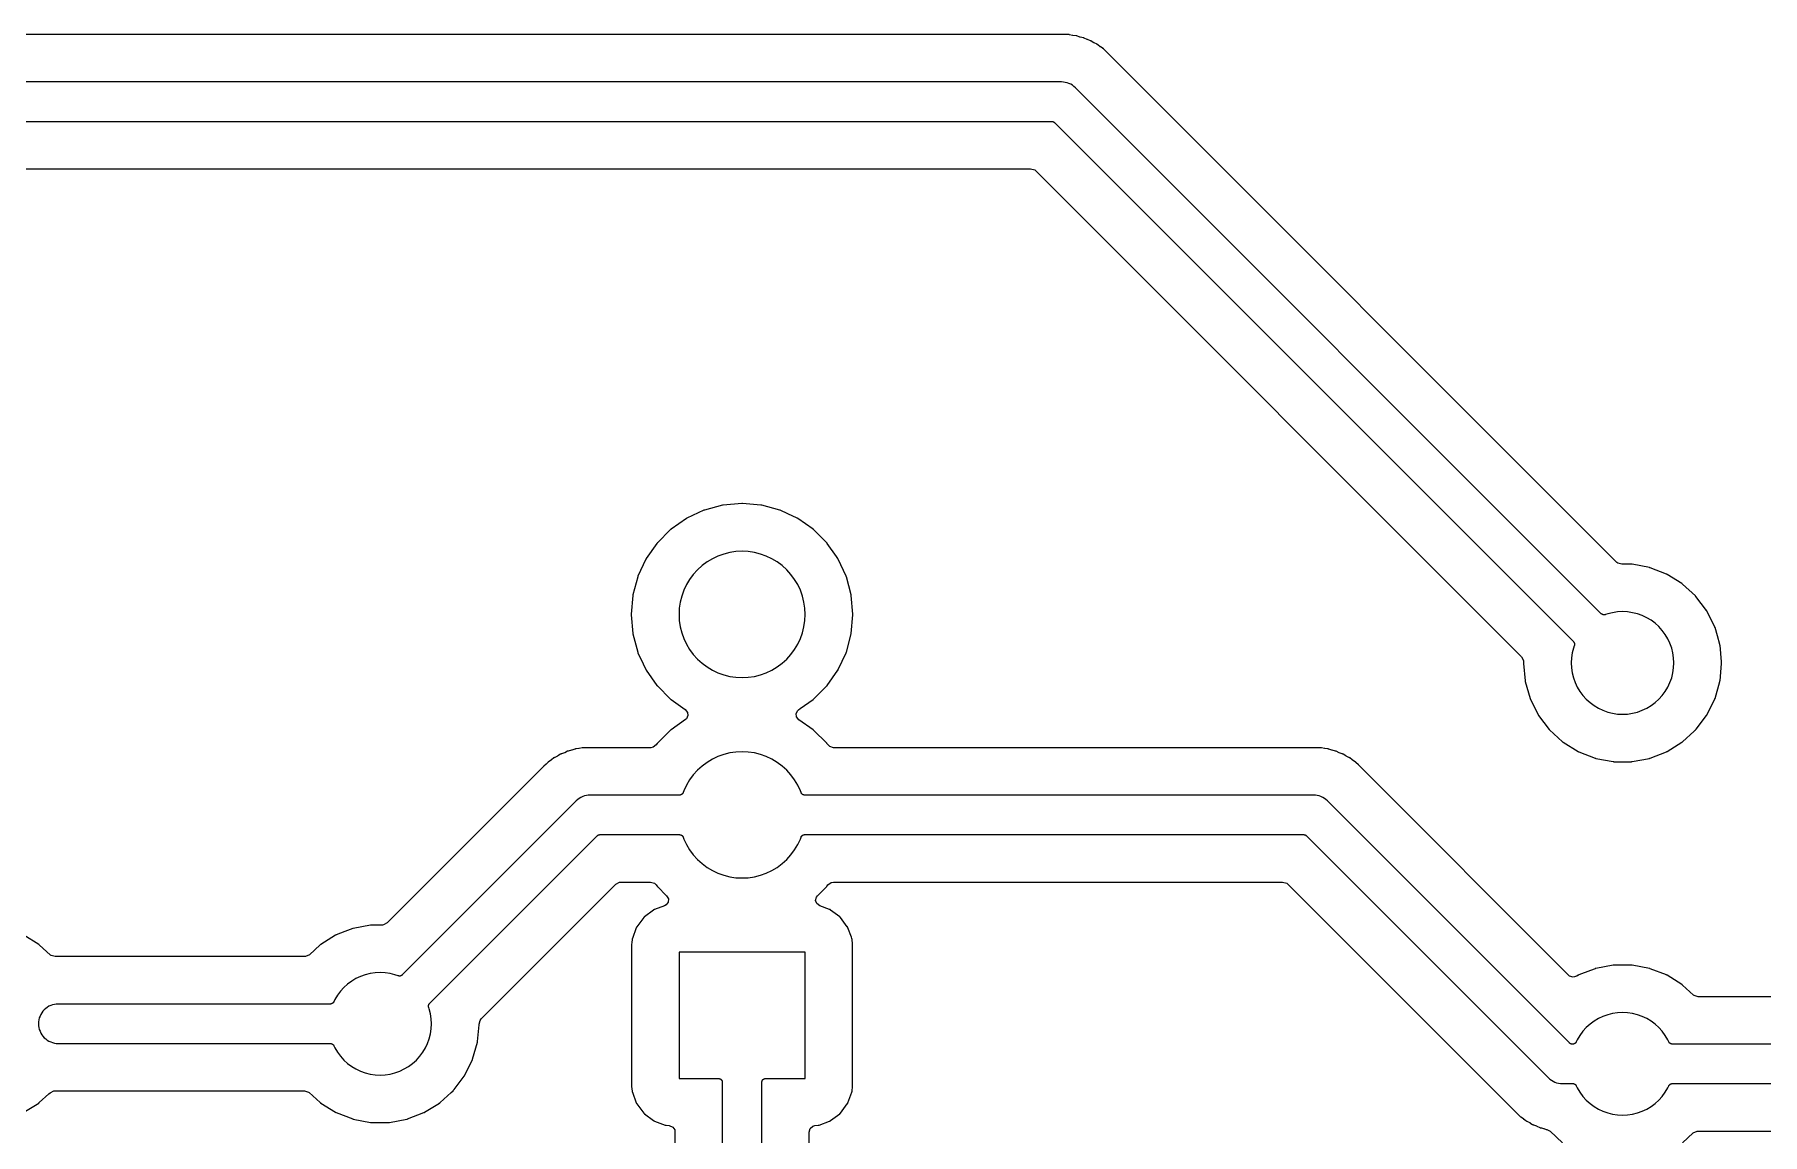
# Model space of a CAD drawing. Header units: metres. Extents: x -562 to 687, y -412 to 337.
# Drawn here: x 249.3 to 468.4, y 42.4 to 181.8 of the extents above; entities that cross this region are included whole.
import ezdxf

# ---------------------------------------------------------------- set-up
doc = ezdxf.new("R2010")
doc.units = ezdxf.units.M

msp = doc.modelspace()

# ---------------------------------------------------------------- linework, layer by layer
for points in [[(-93.68, 164.75), (375.6, 164.75), (376.11, 164.61), (376.22, 164.52), (437.82, 102.92), (438.06, 102.47), (438.08, 102.24), (438.07, 102.19), (438.07, 102.17), (438.07, 102.16), (438.07, 102.15), (438.07, 102.14), (438.07, 102.13), (438.07, 102.12), (438.07, 102.11), (438.07, 102.09), (438.28, 99.88), (438.28, 99.87), (438.28, 99.86), (438.28, 99.84), (438.28, 99.83), (438.29, 99.82), (438.29, 99.81), (438.29, 99.8), (438.29, 99.79), (438.29, 99.79), (438.29, 99.79), (438.29, 99.79), (438.29, 99.79), (438.9, 97.65), (438.91, 97.64), (438.91, 97.62), (438.91, 97.61), (438.92, 97.6), (438.92, 97.6), (438.92, 97.59), (438.93, 97.58), (438.93, 97.57), (438.94, 97.56), (439.93, 95.57), (439.93, 95.56), (439.94, 95.55), (439.95, 95.54), (439.95, 95.53), (439.95, 95.53), (439.96, 95.52), (439.96, 95.51), (439.97, 95.5), (439.98, 95.49), (441.32, 93.72), (441.32, 93.71), (441.33, 93.7), (441.34, 93.69), (441.35, 93.68), (441.35, 93.67), (441.36, 93.66), (441.37, 93.66), (441.38, 93.65), (443.02, 92.15), (443.03, 92.15), (443.04, 92.14), (443.05, 92.13), (443.06, 92.12), (443.07, 92.11), (443.09, 92.1), (443.1, 92.09), (444.99, 90.92), (445, 90.92), (445.01, 90.91), (445.02, 90.91), (445.03, 90.9), (445.03, 90.9), (445.04, 90.9), (445.05, 90.89), (445.06, 90.89), (445.07, 90.88), (447.15, 90.08), (447.16, 90.07), (447.17, 90.07), (447.18, 90.07), (447.19, 90.06), (447.2, 90.06), (447.21, 90.06), (447.22, 90.05), (447.23, 90.05), (449.42, 89.64), (449.43, 89.64), (449.44, 89.64), (449.46, 89.64), (449.47, 89.64), (449.48, 89.64), (449.49, 89.64), (449.5, 89.64), (449.51, 89.63), (451.74, 89.63), (451.75, 89.64), (451.76, 89.64), (451.77, 89.64), (451.78, 89.64), (451.8, 89.64), (451.81, 89.64), (451.82, 89.64), (451.83, 89.64), (454.02, 90.05), (454.03, 90.05), (454.04, 90.06), (454.05, 90.06), (454.06, 90.06), (454.07, 90.07), (454.08, 90.07), (454.1, 90.07), (454.11, 90.08), (456.18, 90.88), (456.19, 90.89), (456.2, 90.89), (456.21, 90.89), (456.22, 90.9), (456.23, 90.91), (456.24, 90.91), (456.25, 90.92), (456.26, 90.92), (458.15, 92.09), (458.16, 92.1), (458.17, 92.11), (458.18, 92.11), (458.19, 92.12), (458.2, 92.13), (458.21, 92.13), (458.22, 92.14), (458.23, 92.15), (459.7, 93.49), (459.87, 93.65), (459.88, 93.66), (459.89, 93.66), (459.9, 93.67), (459.91, 93.68), (459.91, 93.69), (459.92, 93.7), (459.93, 93.71), (459.93, 93.72), (459.96, 93.75), (461.28, 95.49), (461.28, 95.5), (461.29, 95.51), (461.3, 95.52), (461.3, 95.53), (461.31, 95.54), (461.31, 95.55), (461.32, 95.56), (461.32, 95.57), (462.32, 97.56), (462.32, 97.57), (462.33, 97.58), (462.33, 97.59), (462.33, 97.6), (462.34, 97.61), (462.34, 97.63), (462.35, 97.64), (462.35, 97.65), (462.96, 99.79), (462.96, 99.8), (462.96, 99.81), (462.97, 99.82), (462.97, 99.83), (462.97, 99.84), (462.97, 99.86), (462.97, 99.87), (462.98, 99.88), (463.18, 102.09), (463.18, 102.11), (463.18, 102.12), (463.18, 102.13), (463.18, 102.14), (463.18, 102.15), (463.18, 102.16), (463.18, 102.17), (463.18, 102.19), (463.17, 102.28), (462.98, 104.4), (462.97, 104.41), (462.97, 104.42), (462.97, 104.44), (462.97, 104.45), (462.97, 104.46), (462.96, 104.47), (462.96, 104.48), (462.96, 104.49), (462.96, 104.49), (462.96, 104.49), (462.96, 104.49), (462.96, 104.49), (462.66, 105.56), (462.35, 106.63), (462.35, 106.64), (462.34, 106.65), (462.34, 106.66), (462.34, 106.67), (462.33, 106.68), (462.33, 106.69), (462.33, 106.69), (462.32, 106.7), (462.32, 106.7), (462.32, 106.71), (462.32, 106.71), (462.32, 106.71), (462.32, 106.72), (461.32, 108.71), (461.32, 108.72), (461.31, 108.73), (461.31, 108.74), (461.3, 108.75), (461.3, 108.75), (461.29, 108.76), (461.29, 108.77), (461.28, 108.78), (461.28, 108.79), (459.93, 110.56), (459.93, 110.57), (459.92, 110.58), (459.91, 110.59), (459.91, 110.6), (459.9, 110.61), (459.89, 110.62), (459.88, 110.62), (459.87, 110.63), (458.23, 112.13), (458.22, 112.13), (458.21, 112.14), (458.2, 112.15), (458.19, 112.16), (458.18, 112.17), (458.17, 112.18), (458.15, 112.19), (456.26, 113.36), (456.25, 113.37), (456.24, 113.37), (456.23, 113.38), (456.21, 113.39), (456.2, 113.39), (456.19, 113.4), (456.18, 113.4), (456.18, 113.4), (454.11, 114.2), (454.1, 114.21), (454.08, 114.21), (454.07, 114.21), (454.06, 114.22), (454.05, 114.22), (454.04, 114.22), (454.03, 114.23), (454.02, 114.23), (451.83, 114.64), (451.82, 114.64), (451.81, 114.64), (451.8, 114.64), (451.78, 114.64), (451.77, 114.64), (451.76, 114.64), (451.75, 114.64), (451.74, 114.65), (450.53, 114.65), (450.02, 114.79), (449.91, 114.88), (384.88, 179.91), (384.87, 179.92), (384.86, 179.93), (384.86, 179.94), (384.85, 179.94), (384.84, 179.95), (384.83, 179.96), (384.82, 179.97), (384.81, 179.97), (384.81, 179.97), (384.8, 179.98), (384.8, 179.98), (384.8, 179.98), (384.79, 179.98), (384.45, 180.2), (384.42, 180.22), (384.1, 180.47), (384.09, 180.48), (384.08, 180.49), (384.07, 180.5), (384.06, 180.5), (384.05, 180.51), (384.03, 180.52), (384.02, 180.53), (384.01, 180.53), (383.65, 180.71), (383.61, 180.73), (383.27, 180.94), (383.26, 180.95), (383.24, 180.96), (383.23, 180.96), (383.22, 180.97), (383.21, 180.97), (383.19, 180.98), (383.18, 180.99), (383.17, 180.99), (382.79, 181.12), (382.75, 181.14), (382.38, 181.31), (382.37, 181.32), (382.36, 181.33), (382.34, 181.33), (382.33, 181.34), (382.32, 181.34), (382.31, 181.34), (382.29, 181.35), (382.28, 181.35), (381.88, 181.44), (381.84, 181.45), (381.46, 181.59), (381.45, 181.59), (381.44, 181.59), (381.42, 181.6), (381.41, 181.6), (381.4, 181.6), (381.38, 181.61), (381.37, 181.61), (381.35, 181.61), (380.95, 181.66), (380.91, 181.66), (380.52, 181.75), (380.51, 181.75), (380.5, 181.76), (380.48, 181.76), (380.47, 181.76), (380.45, 181.76), (380.44, 181.76), (380.42, 181.76), (380.41, 181.77), (-88.87, 181.77)], [(-92.76, 170.76), (378.26, 170.76), (378.28, 170.76), (378.29, 170.76), (378.3, 170.76), (378.31, 170.76), (378.32, 170.75), (378.34, 170.75), (378.35, 170.75), (378.36, 170.75), (378.37, 170.75), (378.38, 170.74), (378.4, 170.74), (378.41, 170.74), (378.42, 170.73), (378.43, 170.73), (378.44, 170.72), (378.45, 170.72), (378.47, 170.72), (378.48, 170.71), (378.49, 170.71), (378.5, 170.7), (378.51, 170.69), (378.52, 170.69), (378.53, 170.68), (378.54, 170.67), (378.55, 170.67), (378.56, 170.66), (378.57, 170.65), (378.58, 170.65), (378.59, 170.64), (378.6, 170.63), (378.61, 170.62), (378.62, 170.61), (444.39, 104.84), (444.4, 104.83), (444.41, 104.82), (444.42, 104.81), (444.42, 104.8), (444.43, 104.79), (444.44, 104.78), (444.45, 104.77), (444.45, 104.76), (444.46, 104.75), (444.46, 104.74), (444.47, 104.73), (444.48, 104.72), (444.48, 104.71), (444.49, 104.7), (444.49, 104.69), (444.5, 104.68), (444.5, 104.67), (444.51, 104.66), (444.51, 104.65), (444.51, 104.64), (444.52, 104.63), (444.52, 104.62), (444.52, 104.6), (444.53, 104.59), (444.53, 104.58), (444.53, 104.57), (444.53, 104.56), (444.53, 104.55), (444.54, 104.53), (444.54, 104.52), (444.54, 104.51), (444.54, 104.5), (444.54, 104.49), (444.54, 104.48), (444.54, 104.46), (444.54, 104.45), (444.54, 104.44), (444.54, 104.43), (444.53, 104.42), (444.53, 104.41), (444.53, 104.39), (444.53, 104.38), (444.53, 104.37), (444.52, 104.36), (444.52, 104.35), (444.52, 104.34), (444.51, 104.33), (444.51, 104.31), (444.41, 104.03), (444.25, 103.41), (444.16, 102.78), (444.13, 102.14), (444.16, 101.5), (444.25, 100.87), (444.41, 100.25), (444.62, 99.65), (444.89, 99.08), (445.22, 98.53), (445.6, 98.02), (446.03, 97.54), (446.5, 97.12), (447.02, 96.74), (447.56, 96.41), (448.14, 96.14), (448.74, 95.92), (449.36, 95.77), (449.99, 95.67), (450.63, 95.64), (451.26, 95.67), (451.89, 95.77), (452.51, 95.92), (453.11, 96.14), (453.69, 96.41), (454.24, 96.74), (454.75, 97.12), (455.22, 97.54), (455.65, 98.02), (456.03, 98.53), (456.36, 99.08), (456.63, 99.65), (456.85, 100.25), (457, 100.87), (457.09, 101.5), (457.13, 102.14), (457.09, 102.78), (457, 103.41), (456.85, 104.03), (456.63, 104.63), (456.36, 105.2), (456.03, 105.75), (455.65, 106.26), (455.22, 106.74), (454.75, 107.16), (454.24, 107.54), (453.69, 107.87), (453.11, 108.14), (452.51, 108.36), (451.89, 108.51), (451.26, 108.61), (450.63, 108.64), (449.99, 108.61), (449.36, 108.51), (448.74, 108.36), (448.45, 108.26), (448.44, 108.25), (448.43, 108.25), (448.42, 108.25), (448.41, 108.24), (448.4, 108.24), (448.38, 108.24), (448.37, 108.24), (448.36, 108.23), (448.35, 108.23), (448.34, 108.23), (448.33, 108.23), (448.31, 108.23), (448.3, 108.23), (448.29, 108.23), (448.28, 108.23), (448.27, 108.23), (448.26, 108.23), (448.24, 108.23), (448.23, 108.23), (448.22, 108.23), (448.21, 108.23), (448.2, 108.23), (448.19, 108.24), (448.17, 108.24), (448.16, 108.24), (448.15, 108.25), (448.14, 108.25), (448.13, 108.25), (448.12, 108.26), (448.11, 108.26), (448.1, 108.26), (448.08, 108.27), (448.07, 108.27), (448.06, 108.28), (448.05, 108.28), (448.04, 108.29), (448.03, 108.3), (448.02, 108.3), (448.01, 108.31), (448, 108.31), (447.99, 108.32), (447.98, 108.33), (447.97, 108.33), (447.96, 108.34), (447.96, 108.35), (447.95, 108.36), (447.94, 108.37), (447.93, 108.37), (381.28, 175.02), (381.09, 175.19), (380.9, 175.34), (380.68, 175.47), (380.46, 175.57), (380.23, 175.65), (379.99, 175.71), (379.75, 175.75), (379.49, 175.76), (-91.53, 175.76)], [(507.89, 59.85), (460.22, 59.85), (459.71, 60), (459.63, 60.05), (458.23, 61.33), (458.22, 61.34), (458.21, 61.34), (458.21, 61.35), (458.2, 61.36), (458.19, 61.36), (458.19, 61.36), (458.18, 61.37), (458.17, 61.38), (458.15, 61.39), (456.26, 62.56), (456.25, 62.57), (456.24, 62.57), (456.23, 62.58), (456.21, 62.59), (456.2, 62.59), (456.19, 62.6), (456.18, 62.6), (456.18, 62.6), (454.11, 63.4), (454.1, 63.41), (454.08, 63.41), (454.07, 63.41), (454.06, 63.42), (454.05, 63.42), (454.04, 63.42), (454.03, 63.43), (454.02, 63.43), (451.83, 63.84), (451.82, 63.84), (451.81, 63.84), (451.8, 63.84), (451.78, 63.84), (451.77, 63.84), (451.76, 63.84), (451.75, 63.84), (451.74, 63.85), (449.51, 63.85), (449.5, 63.84), (449.49, 63.84), (449.48, 63.84), (449.47, 63.84), (449.46, 63.84), (449.44, 63.84), (449.43, 63.84), (449.42, 63.84), (447.23, 63.43), (447.22, 63.43), (447.21, 63.42), (447.2, 63.42), (447.19, 63.42), (447.18, 63.41), (447.17, 63.41), (447.16, 63.41), (447.15, 63.4), (446.58, 63.18), (445.07, 62.6), (445.07, 62.6), (445.06, 62.59), (445.05, 62.59), (445.05, 62.59), (445.05, 62.59), (445.03, 62.58), (445.02, 62.57), (445, 62.57), (444.99, 62.56), (444.82, 62.45), (444.35, 62.32), (443.92, 62.46), (443.83, 62.54), (417.31, 89.05), (417.14, 89.22), (416.82, 89.54), (416.81, 89.55), (416.8, 89.56), (416.79, 89.57), (416.78, 89.57), (416.78, 89.58), (416.77, 89.59), (416.77, 89.59), (416.76, 89.6), (416.74, 89.6), (416.73, 89.61), (416.39, 89.83), (416.36, 89.85), (416.04, 90.1), (416.03, 90.11), (416.02, 90.12), (416.01, 90.13), (416, 90.13), (415.98, 90.14), (415.97, 90.15), (415.96, 90.16), (415.95, 90.16), (415.58, 90.34), (415.55, 90.36), (415.21, 90.57), (415.19, 90.58), (415.18, 90.59), (415.17, 90.59), (415.16, 90.6), (415.14, 90.6), (415.13, 90.61), (415.12, 90.62), (415.1, 90.62), (414.72, 90.75), (414.69, 90.77), (414.32, 90.94), (414.31, 90.95), (414.3, 90.96), (414.28, 90.96), (414.27, 90.97), (414.26, 90.97), (414.24, 90.97), (414.23, 90.98), (414.22, 90.98), (413.82, 91.07), (413.78, 91.08), (413.4, 91.22), (413.39, 91.22), (413.38, 91.22), (413.36, 91.23), (413.35, 91.23), (413.33, 91.23), (413.32, 91.24), (413.31, 91.24), (413.29, 91.24), (412.89, 91.29), (412.85, 91.29), (412.46, 91.38), (412.45, 91.38), (412.44, 91.39), (412.42, 91.39), (412.41, 91.39), (412.39, 91.39), (412.38, 91.39), (412.36, 91.39), (412.35, 91.4), (350.62, 91.4), (350.14, 91.54), (349.92, 91.75), (349.82, 91.89), (349.81, 91.9), (349.81, 91.91), (349.8, 91.92), (349.79, 91.93), (349.79, 91.93), (349.78, 91.94), (349.77, 91.95), (349.76, 91.96), (348.09, 93.63), (348.09, 93.64), (348.08, 93.64), (348.07, 93.65), (348.06, 93.66), (348.06, 93.66), (348.05, 93.67), (348.04, 93.67), (348.04, 93.68), (348.03, 93.68), (346.23, 94.94), (345.93, 95.32), (345.89, 95.72), (346.09, 96.13), (346.19, 96.21), (346.39, 96.35), (348.03, 97.5), (348.04, 97.5), (348.04, 97.51), (348.05, 97.52), (348.06, 97.52), (348.07, 97.53), (348.08, 97.54), (348.09, 97.54), (348.09, 97.55), (349.76, 99.22), (349.77, 99.23), (349.78, 99.24), (349.79, 99.25), (349.79, 99.25), (349.8, 99.26), (349.81, 99.27), (349.81, 99.28), (349.82, 99.29), (351.18, 101.22), (351.18, 101.23), (351.19, 101.24), (351.19, 101.25), (351.2, 101.26), (351.2, 101.27), (351.21, 101.28), (351.21, 101.29), (351.22, 101.3), (352.22, 103.44), (352.22, 103.45), (352.23, 103.46), (352.23, 103.47), (352.23, 103.48), (352.24, 103.49), (352.24, 103.5), (352.25, 103.51), (352.25, 103.52), (352.86, 105.81), (352.86, 105.82), (352.86, 105.83), (352.87, 105.84), (352.87, 105.85), (352.87, 105.86), (352.87, 105.87), (352.87, 105.88), (352.87, 105.89), (353.08, 108.25), (353.08, 108.26), (353.08, 108.27), (353.08, 108.28), (353.08, 108.29), (353.08, 108.3), (353.08, 108.31), (353.08, 108.32), (353.08, 108.33), (352.87, 110.69), (352.87, 110.7), (352.87, 110.71), (352.87, 110.72), (352.87, 110.73), (352.87, 110.74), (352.86, 110.75), (352.86, 110.76), (352.86, 110.77), (352.25, 113.06), (352.25, 113.07), (352.24, 113.08), (352.24, 113.09), (352.23, 113.1), (352.23, 113.11), (352.23, 113.12), (352.22, 113.13), (352.22, 113.14), (351.22, 115.28), (351.21, 115.29), (351.21, 115.3), (351.2, 115.31), (351.2, 115.32), (351.19, 115.33), (351.19, 115.34), (351.18, 115.35), (351.18, 115.36), (351, 115.61), (349.82, 117.29), (349.81, 117.3), (349.81, 117.31), (349.8, 117.32), (349.79, 117.33), (349.79, 117.33), (349.78, 117.34), (349.77, 117.35), (349.76, 117.36), (348.09, 119.03), (348.09, 119.04), (348.08, 119.04), (348.07, 119.05), (348.06, 119.06), (348.06, 119.06), (348.05, 119.07), (348.04, 119.08), (348.03, 119.08), (348.03, 119.08), (348.03, 119.08), (348.03, 119.08), (348.03, 119.08), (348.03, 119.08), (346.09, 120.44), (346.08, 120.45), (346.06, 120.46), (346.04, 120.47), (346.03, 120.48), (346.03, 120.48), (346.02, 120.48), (346.02, 120.48), (346.02, 120.48), (346.02, 120.48), (344.83, 121.04), (343.87, 121.48), (343.86, 121.49), (343.85, 121.49), (343.84, 121.5), (343.84, 121.5), (343.83, 121.5), (343.82, 121.5), (343.8, 121.51), (343.79, 121.51), (341.51, 122.12), (341.5, 122.13), (341.49, 122.13), (341.49, 122.13), (341.48, 122.13), (341.48, 122.13), (341.46, 122.13), (341.45, 122.14), (341.44, 122.14), (341.42, 122.14), (339.07, 122.34), (339.06, 122.35), (339.05, 122.35), (339.04, 122.35), (339.03, 122.35), (339.03, 122.35), (339.02, 122.35), (339, 122.35), (338.99, 122.35), (338.98, 122.34), (336.63, 122.14), (336.61, 122.14), (336.6, 122.14), (336.59, 122.13), (336.57, 122.13), (336.57, 122.13), (336.57, 122.13), (336.56, 122.13), (336.55, 122.13), (336.54, 122.12), (334.26, 121.51), (334.25, 121.51), (334.24, 121.51), (334.23, 121.5), (334.22, 121.5), (334.21, 121.5), (334.2, 121.49), (334.2, 121.49), (334.19, 121.49), (334.19, 121.49), (334.18, 121.49), (334.18, 121.48), (334.18, 121.48), (334.18, 121.48), (332.04, 120.48), (332.03, 120.48), (332.03, 120.48), (332.03, 120.48), (332.02, 120.48), (332.02, 120.48), (332.01, 120.47), (331.99, 120.46), (331.98, 120.45), (331.96, 120.44), (330.03, 119.08), (330.02, 119.08), (330.01, 119.07), (330, 119.06), (329.99, 119.06), (329.98, 119.05), (329.97, 119.04), (329.97, 119.04), (329.96, 119.03), (328.29, 117.36), (328.28, 117.35), (328.27, 117.34), (328.27, 117.33), (328.26, 117.33), (328.25, 117.32), (328.24, 117.31), (328.24, 117.3), (328.23, 117.29), (326.88, 115.36), (326.87, 115.34), (326.86, 115.32), (326.85, 115.31), (326.84, 115.29), (326.84, 115.29), (326.84, 115.29), (326.84, 115.29), (326.83, 115.28), (326.83, 115.28), (325.83, 113.14), (325.83, 113.14), (325.83, 113.13), (325.83, 113.13), (325.83, 113.13), (325.83, 113.13), (325.83, 113.12), (325.82, 113.11), (325.82, 113.1), (325.82, 113.09), (325.81, 113.08), (325.81, 113.07), (325.81, 113.07), (325.8, 113.06), (325.19, 110.77), (325.19, 110.77), (325.19, 110.76), (325.19, 110.75), (325.19, 110.74), (325.19, 110.74), (325.18, 110.73), (325.18, 110.71), (325.18, 110.7), (325.18, 110.69), (324.97, 108.33), (324.97, 108.32), (324.97, 108.31), (324.97, 108.3), (324.97, 108.29), (324.97, 108.29), (324.97, 108.28), (324.97, 108.27), (324.97, 108.26), (324.97, 108.25), (325.18, 105.89), (325.18, 105.88), (325.18, 105.87), (325.18, 105.85), (325.19, 105.84), (325.19, 105.84), (325.19, 105.83), (325.19, 105.82), (325.19, 105.81), (325.19, 105.81), (325.8, 103.52), (325.81, 103.51), (325.81, 103.5), (325.81, 103.49), (325.82, 103.48), (325.82, 103.48), (325.82, 103.46), (325.83, 103.45), (325.83, 103.44), (326.5, 102.02), (326.83, 101.3), (326.83, 101.3), (326.84, 101.29), (326.84, 101.29), (326.84, 101.29), (326.84, 101.29), (326.85, 101.27), (326.86, 101.26), (326.87, 101.24), (326.88, 101.22), (328.23, 99.29), (328.23, 99.29), (328.23, 99.29), (328.23, 99.29), (328.23, 99.29), (328.23, 99.29), (328.24, 99.28), (328.25, 99.27), (328.25, 99.26), (328.26, 99.25), (328.27, 99.24), (328.27, 99.24), (328.28, 99.23), (328.29, 99.22), (329.96, 97.55), (329.97, 97.54), (329.97, 97.54), (329.98, 97.53), (329.99, 97.52), (329.99, 97.52), (330, 97.51), (330.01, 97.51), (330.02, 97.5), (330.03, 97.5), (331.82, 96.24), (332.12, 95.86), (332.16, 95.46), (331.96, 95.05), (331.86, 94.97), (330.03, 93.68), (330.02, 93.68), (330.01, 93.67), (330, 93.66), (329.99, 93.66), (329.98, 93.65), (329.97, 93.64), (329.97, 93.64), (329.96, 93.63), (328.29, 91.96), (328.28, 91.95), (328.27, 91.94), (328.27, 91.93), (328.26, 91.93), (328.25, 91.92), (328.24, 91.91), (328.24, 91.9), (328.23, 91.89), (328.15, 91.77), (327.75, 91.45), (327.45, 91.4), (318.87, 91.4), (318.86, 91.39), (318.85, 91.39), (318.84, 91.39), (318.83, 91.39), (318.82, 91.39), (318.81, 91.39), (318.8, 91.39), (318.79, 91.39), (318.79, 91.39), (318.78, 91.39), (318.78, 91.39), (318.77, 91.38), (318.76, 91.38), (318.37, 91.29), (318.33, 91.29), (317.93, 91.24), (317.91, 91.24), (317.9, 91.24), (317.89, 91.23), (317.87, 91.23), (317.86, 91.23), (317.85, 91.22), (317.83, 91.22), (317.82, 91.22), (317.44, 91.08), (317.4, 91.07), (317, 90.98), (316.99, 90.98), (316.98, 90.97), (316.96, 90.97), (316.95, 90.97), (316.94, 90.96), (316.92, 90.96), (316.91, 90.95), (316.9, 90.94), (316.54, 90.77), (316.5, 90.75), (316.12, 90.62), (316.1, 90.61), (316.09, 90.61), (316.07, 90.6), (316.06, 90.6), (316.06, 90.6), (316.05, 90.59), (316.04, 90.58), (316.03, 90.58), (316.01, 90.57), (315.67, 90.36), (315.64, 90.34), (315.27, 90.16), (315.27, 90.16), (315.27, 90.16), (315.27, 90.16), (315.27, 90.16), (315.27, 90.16), (315.25, 90.15), (315.24, 90.15), (315.23, 90.14), (315.22, 90.13), (315.21, 90.13), (315.2, 90.12), (315.19, 90.11), (315.18, 90.1), (314.86, 89.85), (314.83, 89.83), (314.49, 89.61), (314.49, 89.61), (314.48, 89.6), (314.47, 89.6), (314.46, 89.59), (314.45, 89.58), (314.44, 89.57), (314.43, 89.57), (314.42, 89.56), (314.41, 89.55), (314.4, 89.54), (314.4, 89.54), (314.18, 89.32), (313.91, 89.05), (313.91, 89.05), (294.05, 69.19), (293.59, 68.94), (293.45, 68.93), (292.03, 68.93), (292.02, 68.92), (292.01, 68.92), (292, 68.92), (291.99, 68.92), (291.98, 68.92), (291.96, 68.92), (291.95, 68.92), (291.94, 68.92), (289.75, 68.51), (289.74, 68.51), (289.73, 68.5), (289.72, 68.5), (289.71, 68.5), (289.7, 68.49), (289.69, 68.49), (289.68, 68.49), (289.67, 68.48), (288.69, 68.1), (287.59, 67.68), (287.59, 67.68), (287.57, 67.67), (287.56, 67.67), (287.55, 67.66), (287.53, 67.65), (287.52, 67.65), (287.51, 67.64), (285.62, 66.47), (285.61, 66.46), (285.6, 66.45), (285.59, 66.45), (285.58, 66.44), (285.58, 66.44), (285.57, 66.43), (285.56, 66.43), (285.55, 66.42), (285.54, 66.41), (285.54, 66.41), (285.54, 66.41), (285.54, 66.41), (285.54, 66.41), (284.18, 65.17), (283.7, 64.93), (283.61, 64.93), (251.94, 64.93), (251.43, 65.08), (251.35, 65.13), (249.95, 66.41), (249.94, 66.41), (249.93, 66.42), (249.92, 66.43), (249.91, 66.44), (249.9, 66.45), (249.89, 66.46), (249.87, 66.47), (247.98, 67.64)], [(335.96, 100.9), (336.7, 100.64), (337.47, 100.44), (338.24, 100.33), (339.03, 100.29), (339.81, 100.33), (340.59, 100.44), (341.35, 100.64), (342.09, 100.9), (342.8, 101.24), (343.47, 101.64), (344.1, 102.11), (344.68, 102.63), (345.21, 103.22), (345.68, 103.85), (346.08, 104.52), (346.42, 105.23), (346.68, 105.97), (346.87, 106.73), (346.99, 107.51), (347.03, 108.29), (346.99, 109.07), (346.87, 109.85), (346.68, 110.61), (346.42, 111.35), (346.08, 112.06), (345.68, 112.73), (345.21, 113.36), (344.68, 113.95), (344.1, 114.47), (343.47, 114.94), (342.8, 115.34), (342.09, 115.68), (341.35, 115.94), (340.59, 116.14), (339.81, 116.25), (339.03, 116.29), (338.24, 116.25), (337.47, 116.14), (336.7, 115.94), (335.96, 115.68), (335.26, 115.34), (334.58, 114.94), (333.95, 114.47), (333.37, 113.95), (332.84, 113.36), (332.37, 112.73), (331.97, 112.06), (331.64, 111.35), (331.37, 110.61), (331.18, 109.85), (331.07, 109.07), (331.03, 108.29), (331.07, 107.51), (331.18, 106.73), (331.37, 105.97), (331.64, 105.23), (331.97, 104.52), (332.37, 103.85), (332.84, 103.22), (333.37, 102.63), (333.95, 102.11), (334.58, 101.64), (335.26, 101.24), (335.96, 100.9)], [(510.5, 53.84), (456.94, 53.84), (456.93, 53.84), (456.92, 53.84), (456.91, 53.84), (456.89, 53.84), (456.88, 53.84), (456.87, 53.85), (456.86, 53.85), (456.85, 53.85), (456.84, 53.85), (456.82, 53.86), (456.81, 53.86), (456.8, 53.86), (456.79, 53.86), (456.78, 53.87), (456.77, 53.87), (456.76, 53.88), (456.75, 53.88), (456.74, 53.89), (456.72, 53.89), (456.71, 53.9), (456.7, 53.9), (456.69, 53.91), (456.68, 53.91), (456.67, 53.92), (456.66, 53.93), (456.65, 53.93), (456.64, 53.94), (456.63, 53.95), (456.63, 53.95), (456.62, 53.96), (456.61, 53.97), (456.6, 53.98), (456.59, 53.98), (456.58, 53.99), (456.57, 54), (456.57, 54.01), (456.56, 54.02), (456.55, 54.03), (456.54, 54.04), (456.54, 54.05), (456.53, 54.06), (456.52, 54.07), (456.52, 54.08), (456.51, 54.09), (456.5, 54.1), (456.5, 54.11), (456.49, 54.12), (456.49, 54.13), (456.36, 54.4), (456.03, 54.95), (455.65, 55.46), (455.22, 55.94), (454.75, 56.36), (454.24, 56.74), (453.69, 57.07), (453.11, 57.34), (452.51, 57.56), (451.89, 57.71), (451.26, 57.81), (450.63, 57.84), (449.99, 57.81), (449.36, 57.71), (448.74, 57.56), (448.14, 57.34), (447.56, 57.07), (447.02, 56.74), (446.5, 56.36), (446.03, 55.94), (445.6, 55.46), (445.22, 54.95), (444.89, 54.4), (444.76, 54.13), (444.76, 54.12), (444.75, 54.11), (444.75, 54.1), (444.74, 54.09), (444.74, 54.08), (444.73, 54.07), (444.72, 54.06), (444.72, 54.05), (444.71, 54.04), (444.7, 54.03), (444.69, 54.02), (444.69, 54.01), (444.68, 54), (444.67, 53.99), (444.66, 53.98), (444.65, 53.98), (444.64, 53.97), (444.64, 53.96), (444.63, 53.95), (444.62, 53.95), (444.61, 53.94), (444.6, 53.93), (444.59, 53.93), (444.58, 53.92), (444.57, 53.91), (444.56, 53.91), (444.55, 53.9), (444.54, 53.9), (444.53, 53.89), (444.52, 53.89), (444.51, 53.88), (444.5, 53.88), (444.48, 53.87), (444.47, 53.87), (444.46, 53.86), (444.45, 53.86), (444.44, 53.86), (444.43, 53.86), (444.42, 53.85), (444.41, 53.85), (444.39, 53.85), (444.38, 53.85), (444.37, 53.84), (444.36, 53.84), (444.35, 53.84), (444.34, 53.84), (444.32, 53.84), (444.31, 53.84), (444.24, 53.84), (444.23, 53.84), (444.21, 53.84), (444.2, 53.84), (444.19, 53.84), (444.18, 53.85), (444.16, 53.85), (444.15, 53.85), (444.14, 53.85), (444.13, 53.85), (444.12, 53.86), (444.1, 53.86), (444.09, 53.86), (444.08, 53.87), (444.07, 53.87), (444.06, 53.88), (444.05, 53.88), (444.03, 53.88), (444.02, 53.89), (444.01, 53.89), (444, 53.9), (443.99, 53.91), (443.98, 53.91), (443.97, 53.92), (443.96, 53.93), (443.95, 53.93), (443.94, 53.94), (443.93, 53.95), (443.92, 53.95), (443.91, 53.96), (443.9, 53.97), (443.89, 53.98), (443.88, 53.99), (413.22, 84.65), (413.03, 84.82), (412.83, 84.97), (412.62, 85.1), (412.4, 85.2), (412.17, 85.28), (411.93, 85.34), (411.69, 85.38), (411.43, 85.39), (346.97, 85.39), (346.96, 85.39), (346.94, 85.39), (346.93, 85.39), (346.92, 85.39), (346.91, 85.4), (346.89, 85.4), (346.88, 85.4), (346.87, 85.4), (346.85, 85.4), (346.84, 85.41), (346.83, 85.41), (346.82, 85.41), (346.81, 85.42), (346.79, 85.42), (346.78, 85.43), (346.77, 85.43), (346.76, 85.44), (346.75, 85.44), (346.74, 85.45), (346.72, 85.46), (346.71, 85.46), (346.7, 85.47), (346.69, 85.48), (346.68, 85.48), (346.67, 85.49), (346.66, 85.5), (346.65, 85.51), (346.64, 85.51), (346.63, 85.52), (346.62, 85.53), (346.61, 85.54), (346.6, 85.55), (346.6, 85.56), (346.59, 85.57), (346.58, 85.58), (346.57, 85.59), (346.56, 85.6), (346.56, 85.61), (346.55, 85.62), (346.54, 85.63), (346.54, 85.64), (346.53, 85.65), (346.52, 85.66), (346.52, 85.68), (346.51, 85.69), (346.51, 85.7), (346.5, 85.71), (346.5, 85.72), (346.42, 85.95), (346.08, 86.66), (345.68, 87.33), (345.21, 87.96), (344.68, 88.55), (344.1, 89.07), (343.47, 89.54), (342.8, 89.94), (342.09, 90.28), (341.35, 90.54), (340.59, 90.74), (339.81, 90.85), (339.03, 90.89), (338.24, 90.85), (337.47, 90.74), (336.7, 90.54), (335.96, 90.28), (335.26, 89.94), (334.58, 89.54), (333.95, 89.07), (333.37, 88.55), (332.84, 87.96), (332.37, 87.33), (331.97, 86.66), (331.64, 85.95), (331.55, 85.72), (331.55, 85.71), (331.54, 85.7), (331.54, 85.69), (331.53, 85.68), (331.53, 85.66), (331.52, 85.65), (331.52, 85.64), (331.51, 85.63), (331.5, 85.62), (331.5, 85.61), (331.49, 85.6), (331.48, 85.59), (331.47, 85.58), (331.47, 85.57), (331.46, 85.56), (331.45, 85.55), (331.44, 85.54), (331.43, 85.53), (331.42, 85.52), (331.41, 85.51), (331.4, 85.51), (331.39, 85.5), (331.38, 85.49), (331.37, 85.48), (331.36, 85.48), (331.35, 85.47), (331.34, 85.46), (331.33, 85.46), (331.32, 85.45), (331.31, 85.44), (331.29, 85.44), (331.28, 85.43), (331.27, 85.43), (331.26, 85.42), (331.25, 85.42), (331.23, 85.41), (331.22, 85.41), (331.21, 85.41), (331.2, 85.4), (331.18, 85.4), (331.17, 85.4), (331.16, 85.4), (331.15, 85.4), (331.13, 85.39), (331.12, 85.39), (331.11, 85.39), (331.1, 85.39), (331.08, 85.39), (319.79, 85.39), (319.53, 85.38), (319.29, 85.34), (319.05, 85.28), (318.82, 85.2), (318.6, 85.1), (318.39, 84.97), (318.19, 84.82), (318, 84.65), (295.96, 62.61), (295.95, 62.6), (295.94, 62.6), (295.93, 62.59), (295.93, 62.58), (295.92, 62.57), (295.91, 62.57), (295.9, 62.56), (295.89, 62.55), (295.88, 62.55), (295.87, 62.54), (295.86, 62.53), (295.85, 62.53), (295.84, 62.52), (295.83, 62.52), (295.82, 62.51), (295.81, 62.51), (295.79, 62.5), (295.78, 62.5), (295.77, 62.49), (295.76, 62.49), (295.75, 62.49), (295.74, 62.48), (295.73, 62.48), (295.72, 62.48), (295.7, 62.47), (295.69, 62.47), (295.68, 62.47), (295.67, 62.47), (295.66, 62.47), (295.65, 62.47), (295.63, 62.47), (295.62, 62.47), (295.61, 62.47), (295.6, 62.47), (295.59, 62.47), (295.58, 62.47), (295.56, 62.47), (295.55, 62.47), (295.54, 62.47), (295.53, 62.47), (295.52, 62.47), (295.51, 62.48), (295.49, 62.48), (295.48, 62.48), (295.47, 62.48), (295.46, 62.49), (295.45, 62.49), (295.44, 62.49), (295.03, 62.64), (294.41, 62.79), (293.78, 62.89), (293.15, 62.92), (292.51, 62.89), (291.88, 62.79), (291.26, 62.64), (290.66, 62.42), (290.08, 62.15), (289.54, 61.82), (289.02, 61.44), (288.55, 61.02), (288.12, 60.54), (287.74, 60.03), (287.41, 59.48), (287.28, 59.21), (287.28, 59.2), (287.27, 59.19), (287.27, 59.18), (287.26, 59.17), (287.26, 59.16), (287.25, 59.15), (287.24, 59.14), (287.24, 59.13), (287.23, 59.12), (287.22, 59.11), (287.21, 59.1), (287.21, 59.09), (287.2, 59.08), (287.19, 59.07), (287.18, 59.06), (287.17, 59.06), (287.16, 59.05), (287.16, 59.04), (287.15, 59.03), (287.14, 59.03), (287.13, 59.02), (287.12, 59.01), (287.11, 59.01), (287.1, 59), (287.09, 58.99), (287.08, 58.99), (287.07, 58.98), (287.06, 58.98), (287.05, 58.97), (287.04, 58.97), (287.03, 58.96), (287.02, 58.96), (287, 58.95), (286.99, 58.95), (286.98, 58.94), (286.97, 58.94), (286.96, 58.94), (286.95, 58.94), (286.94, 58.93), (286.93, 58.93), (286.91, 58.93), (286.9, 58.93), (286.89, 58.92), (286.88, 58.92), (286.87, 58.92), (286.86, 58.92), (286.84, 58.92), (286.83, 58.92), (252.36, 58.92), (252.1, 58.91), (251.86, 58.87), (251.62, 58.81), (251.39, 58.73), (251.17, 58.63), (250.96, 58.5), (250.76, 58.35), (250.58, 58.19), (250.41, 58.01), (250.27, 57.81), (250.14, 57.6), (250.04, 57.38), (249.95, 57.15), (249.89, 56.91), (249.86, 56.67), (249.85, 56.42)], [(249.85, 56.42), (249.86, 56.17), (249.89, 55.93), (249.95, 55.69), (250.04, 55.46), (250.14, 55.24), (250.27, 55.03), (250.41, 54.83), (250.58, 54.65), (250.76, 54.49), (250.96, 54.34), (251.17, 54.21), (251.39, 54.11), (251.62, 54.03), (251.86, 53.97), (252.1, 53.93), (252.36, 53.92), (286.83, 53.92), (286.84, 53.92), (286.86, 53.92), (286.87, 53.92), (286.88, 53.92), (286.89, 53.92), (286.9, 53.91), (286.91, 53.91), (286.93, 53.91), (286.94, 53.91), (286.95, 53.9), (286.96, 53.9), (286.97, 53.9), (286.98, 53.9), (286.99, 53.89), (287, 53.89), (287.02, 53.88), (287.03, 53.88), (287.04, 53.87), (287.05, 53.87), (287.06, 53.86), (287.07, 53.86), (287.08, 53.85), (287.09, 53.85), (287.1, 53.84), (287.11, 53.83), (287.12, 53.83), (287.13, 53.82), (287.14, 53.81), (287.15, 53.81), (287.16, 53.8), (287.16, 53.79), (287.17, 53.78), (287.18, 53.78), (287.19, 53.77), (287.2, 53.76), (287.21, 53.75), (287.21, 53.74), (287.22, 53.73), (287.23, 53.72), (287.24, 53.71), (287.24, 53.7), (287.25, 53.69), (287.26, 53.68), (287.26, 53.67), (287.27, 53.66), (287.27, 53.65), (287.28, 53.64), (287.28, 53.63), (287.41, 53.36), (287.74, 52.81), (288.12, 52.3), (288.55, 51.82), (289.02, 51.4), (289.54, 51.02), (290.08, 50.69), (290.66, 50.42), (291.26, 50.2), (291.88, 50.05), (292.51, 49.95), (293.15, 49.92), (293.78, 49.95), (294.41, 50.05), (295.03, 50.2), (295.63, 50.42), (296.21, 50.69), (296.76, 51.02), (297.27, 51.4), (297.74, 51.82), (298.17, 52.3), (298.55, 52.81), (298.88, 53.36), (299.15, 53.93), (299.37, 54.53), (299.52, 55.15), (299.61, 55.78), (299.65, 56.42), (299.61, 57.06), (299.52, 57.69), (299.37, 58.31), (299.3, 58.48), (299.3, 58.49), (299.3, 58.5), (299.29, 58.51), (299.29, 58.52), (299.29, 58.53), (299.29, 58.54), (299.28, 58.56), (299.28, 58.57), (299.28, 58.58), (299.28, 58.59), (299.28, 58.6), (299.28, 58.61), (299.28, 58.63), (299.28, 58.64), (299.28, 58.65), (299.28, 58.66), (299.28, 58.67), (299.28, 58.68), (299.28, 58.7), (299.28, 58.71), (299.28, 58.72), (299.28, 58.73), (299.29, 58.74), (299.29, 58.75), (299.29, 58.77), (299.29, 58.78), (299.3, 58.79), (299.3, 58.8), (299.3, 58.81), (299.31, 58.82), (299.31, 58.83), (299.32, 58.84), (299.32, 58.85), (299.33, 58.87), (299.33, 58.88), (299.34, 58.89), (299.34, 58.9), (299.35, 58.91), (299.36, 58.92), (299.36, 58.93), (299.37, 58.94), (299.38, 58.95), (299.38, 58.95), (299.39, 58.96), (299.4, 58.97), (299.41, 58.98), (299.41, 58.99), (299.42, 59), (320.67, 80.24), (320.67, 80.25), (320.68, 80.26), (320.69, 80.27), (320.7, 80.28), (320.71, 80.28), (320.72, 80.29), (320.73, 80.3), (320.74, 80.3), (320.75, 80.31), (320.76, 80.32), (320.77, 80.32), (320.78, 80.33), (320.79, 80.34), (320.81, 80.34), (320.82, 80.35), (320.83, 80.35), (320.84, 80.35), (320.85, 80.36), (320.86, 80.36), (320.87, 80.37), (320.89, 80.37), (320.9, 80.37), (320.91, 80.38), (320.92, 80.38), (320.93, 80.38), (320.95, 80.38), (320.96, 80.38), (320.97, 80.39), (320.98, 80.39), (320.99, 80.39), (321.01, 80.39), (321.02, 80.39), (331.08, 80.39), (331.1, 80.39), (331.11, 80.39), (331.12, 80.39), (331.13, 80.39), (331.15, 80.38), (331.16, 80.38), (331.17, 80.38), (331.18, 80.38), (331.2, 80.38), (331.21, 80.37), (331.22, 80.37), (331.23, 80.37), (331.25, 80.36), (331.26, 80.36), (331.27, 80.35), (331.28, 80.35), (331.29, 80.34), (331.31, 80.34), (331.32, 80.33), (331.33, 80.32), (331.34, 80.32), (331.35, 80.31), (331.36, 80.3), (331.37, 80.3), (331.38, 80.29), (331.39, 80.28), (331.4, 80.27), (331.41, 80.27), (331.42, 80.26), (331.43, 80.25), (331.44, 80.24), (331.45, 80.23), (331.46, 80.22), (331.47, 80.21), (331.47, 80.2), (331.48, 80.19), (331.49, 80.18), (331.5, 80.17), (331.5, 80.16), (331.51, 80.15), (331.52, 80.14), (331.52, 80.13), (331.53, 80.12), (331.53, 80.1), (331.54, 80.09), (331.54, 80.08), (331.55, 80.07), (331.55, 80.06), (331.64, 79.83), (331.97, 79.12), (332.37, 78.45), (332.84, 77.82), (333.37, 77.23), (333.95, 76.71), (334.58, 76.24), (335.26, 75.84), (335.96, 75.5), (336.7, 75.24), (337.47, 75.04), (338.24, 74.93), (339.03, 74.89), (339.81, 74.93), (340.59, 75.04), (341.35, 75.24), (342.09, 75.5), (342.8, 75.84), (343.47, 76.24), (344.1, 76.71), (344.68, 77.23), (345.21, 77.82), (345.68, 78.45), (346.08, 79.12), (346.42, 79.83), (346.5, 80.06), (346.5, 80.07), (346.51, 80.08), (346.51, 80.09), (346.52, 80.1), (346.52, 80.12), (346.53, 80.13), (346.54, 80.14), (346.54, 80.15), (346.55, 80.16), (346.56, 80.17), (346.56, 80.18), (346.57, 80.19), (346.58, 80.2), (346.59, 80.21), (346.6, 80.22), (346.6, 80.23), (346.61, 80.24), (346.62, 80.25), (346.63, 80.26), (346.64, 80.27), (346.65, 80.27), (346.66, 80.28), (346.67, 80.29), (346.68, 80.3), (346.69, 80.3), (346.7, 80.31), (346.71, 80.32), (346.72, 80.32), (346.74, 80.33), (346.75, 80.34), (346.76, 80.34), (346.77, 80.35), (346.78, 80.35), (346.79, 80.36), (346.81, 80.36), (346.82, 80.37), (346.83, 80.37), (346.84, 80.37), (346.85, 80.38), (346.87, 80.38), (346.88, 80.38), (346.89, 80.38), (346.91, 80.38), (346.92, 80.39), (346.93, 80.39), (346.94, 80.39), (346.96, 80.39), (346.97, 80.39), (410.2, 80.39), (410.21, 80.39), (410.23, 80.39), (410.24, 80.39), (410.25, 80.39), (410.26, 80.38), (410.27, 80.38), (410.29, 80.38), (410.3, 80.38), (410.31, 80.38), (410.32, 80.37), (410.33, 80.37), (410.35, 80.37), (410.36, 80.36), (410.37, 80.36), (410.38, 80.35), (410.39, 80.35), (410.4, 80.35), (410.41, 80.34), (410.43, 80.34), (410.44, 80.33), (410.45, 80.32), (410.46, 80.32), (410.47, 80.31), (410.48, 80.3), (410.49, 80.3), (410.5, 80.29), (410.51, 80.28), (410.52, 80.28), (410.53, 80.27), (410.54, 80.26), (410.55, 80.25), (410.55, 80.24), (441.22, 49.58), (441.41, 49.41), (441.6, 49.26), (441.82, 49.13), (442.04, 49.03), (442.27, 48.95), (442.51, 48.89), (442.75, 48.85), (443.01, 48.84), (444.31, 48.84), (444.32, 48.84), (444.34, 48.84), (444.35, 48.84), (444.36, 48.84), (444.37, 48.84), (444.38, 48.83), (444.39, 48.83), (444.41, 48.83), (444.42, 48.83), (444.43, 48.82), (444.44, 48.82), (444.45, 48.82), (444.46, 48.82), (444.47, 48.81), (444.48, 48.81), (444.5, 48.8), (444.51, 48.8), (444.52, 48.79), (444.53, 48.79), (444.54, 48.78), (444.55, 48.78), (444.56, 48.77), (444.57, 48.77), (444.58, 48.76), (444.59, 48.75), (444.6, 48.75), (444.61, 48.74), (444.62, 48.73), (444.63, 48.73), (444.64, 48.72), (444.64, 48.71), (444.65, 48.7), (444.66, 48.7), (444.67, 48.69), (444.68, 48.68), (444.69, 48.67), (444.69, 48.66), (444.7, 48.65), (444.71, 48.64), (444.72, 48.63), (444.72, 48.62), (444.73, 48.61), (444.74, 48.6), (444.74, 48.59), (444.75, 48.58), (444.75, 48.57), (444.76, 48.56), (444.76, 48.55), (444.89, 48.28), (445.22, 47.73), (445.6, 47.22), (446.03, 46.74), (446.5, 46.32), (447.02, 45.94), (447.56, 45.61), (448.14, 45.34), (448.74, 45.12), (449.36, 44.97), (449.99, 44.87), (450.63, 44.84), (451.26, 44.87), (451.89, 44.97), (452.51, 45.12), (453.11, 45.34), (453.69, 45.61), (454.24, 45.94), (454.75, 46.32), (455.22, 46.74), (455.65, 47.22), (456.03, 47.73), (456.36, 48.28), (456.49, 48.55), (456.49, 48.56), (456.5, 48.57), (456.5, 48.58), (456.51, 48.59), (456.52, 48.6), (456.52, 48.61), (456.53, 48.62), (456.54, 48.63), (456.54, 48.64), (456.55, 48.65), (456.56, 48.66), (456.57, 48.67), (456.57, 48.68), (456.58, 48.69), (456.59, 48.7), (456.6, 48.7), (456.61, 48.71), (456.62, 48.72), (456.63, 48.73), (456.63, 48.73), (456.64, 48.74), (456.65, 48.75), (456.66, 48.75), (456.67, 48.76), (456.68, 48.77), (456.69, 48.77), (456.7, 48.78), (456.71, 48.78), (456.72, 48.79), (456.74, 48.79), (456.75, 48.8), (456.76, 48.8), (456.77, 48.81), (456.78, 48.81), (456.79, 48.82), (456.8, 48.82), (456.81, 48.82), (456.82, 48.82), (456.84, 48.83), (456.85, 48.83), (456.86, 48.83), (456.87, 48.83), (456.88, 48.84), (456.89, 48.84), (456.91, 48.84), (456.92, 48.84), (456.93, 48.84), (456.94, 48.84), (511.73, 48.84)], [(247.98, 45.2), (249.87, 46.37), (249.88, 46.38), (249.89, 46.39), (249.9, 46.39), (249.91, 46.4), (249.92, 46.41), (249.93, 46.41), (249.94, 46.42), (249.95, 46.43), (251.17, 47.55), (251.31, 47.67), (251.79, 47.91), (251.89, 47.91), (283.56, 47.91), (284.07, 47.76), (284.14, 47.71), (285.54, 46.43), (285.55, 46.42), (285.56, 46.41), (285.57, 46.41), (285.58, 46.4), (285.59, 46.39), (285.6, 46.39), (285.6, 46.38), (285.6, 46.38), (285.61, 46.38), (285.62, 46.37), (287.51, 45.2), (287.52, 45.2), (287.53, 45.19), (287.54, 45.19), (287.55, 45.18), (287.55, 45.18), (287.56, 45.18), (287.57, 45.17), (287.58, 45.17), (287.59, 45.16), (289.67, 44.36), (289.68, 44.35), (289.69, 44.35), (289.7, 44.35), (289.71, 44.34), (289.72, 44.34), (289.73, 44.34), (289.74, 44.33), (289.75, 44.33), (291.94, 43.92), (291.95, 43.92), (291.96, 43.92), (291.98, 43.92), (291.99, 43.92), (292, 43.92), (292.01, 43.92), (292.02, 43.92), (292.03, 43.91), (294.26, 43.91), (294.27, 43.92), (294.28, 43.92), (294.29, 43.92), (294.3, 43.92), (294.32, 43.92), (294.33, 43.92), (294.34, 43.92), (294.35, 43.92), (296.54, 44.33), (296.55, 44.33), (296.56, 44.34), (296.57, 44.34), (296.58, 44.34), (296.59, 44.35), (296.6, 44.35), (296.62, 44.35), (296.63, 44.36), (298.7, 45.16), (298.71, 45.17), (298.72, 45.17), (298.73, 45.17), (298.74, 45.18), (298.75, 45.19), (298.76, 45.19), (298.77, 45.2), (298.78, 45.2), (300.67, 46.37), (300.68, 46.38), (300.69, 46.39), (300.7, 46.39), (300.71, 46.4), (300.72, 46.41), (300.73, 46.41), (300.74, 46.42), (300.75, 46.43), (302.17, 47.72), (302.39, 47.93), (302.4, 47.94), (302.41, 47.94), (302.42, 47.95), (302.43, 47.96), (302.43, 47.97), (302.44, 47.98), (302.45, 47.99), (302.45, 48), (302.52, 48.08), (303.8, 49.77), (303.8, 49.78), (303.81, 49.79), (303.82, 49.8), (303.82, 49.81), (303.83, 49.82), (303.83, 49.83), (303.84, 49.84), (303.84, 49.85), (304.84, 51.84), (304.84, 51.85), (304.85, 51.86), (304.85, 51.87), (304.85, 51.88), (304.86, 51.89), (304.86, 51.91), (304.87, 51.92), (304.87, 51.93), (305.48, 54.07), (305.48, 54.08), (305.48, 54.09), (305.49, 54.1), (305.49, 54.11), (305.49, 54.12), (305.49, 54.14), (305.49, 54.15), (305.5, 54.16), (305.69, 56.29), (305.7, 56.3), (305.7, 56.31), (305.7, 56.32), (305.71, 56.33), (305.71, 56.35), (305.71, 56.36), (305.72, 56.37), (305.72, 56.38), (305.81, 56.85), (305.95, 57.03), (323.03, 74.12), (323.49, 74.37), (323.63, 74.38), (327.43, 74.38), (327.91, 74.24), (328.13, 74.03), (328.23, 73.89), (328.24, 73.88), (328.24, 73.87), (328.25, 73.86), (328.26, 73.85), (328.27, 73.85), (328.27, 73.84), (328.28, 73.83), (328.29, 73.82), (329.46, 72.65), (329.69, 72.23), (329.66, 71.83), (329.39, 71.47), (329.21, 71.37), (327.93, 70.9), (327.92, 70.89), (327.91, 70.89), (327.9, 70.88), (327.89, 70.88), (327.88, 70.87), (327.87, 70.87), (327.86, 70.86), (327.85, 70.86), (327.85, 70.86), (327.83, 70.85), (327.82, 70.84), (327.81, 70.84), (327.8, 70.83), (326.65, 69.97), (326.64, 69.95), (326.62, 69.94), (326.61, 69.93), (326.6, 69.92), (326.6, 69.92), (326.58, 69.91), (326.57, 69.89), (326.56, 69.88), (326.55, 69.87), (325.69, 68.71), (325.68, 68.7), (325.67, 68.69), (325.66, 68.67), (325.65, 68.66), (325.65, 68.66), (325.65, 68.65), (325.64, 68.64), (325.64, 68.63), (325.64, 68.63), (325.63, 68.62), (325.63, 68.61), (325.62, 68.6), (325.62, 68.59), (325.12, 67.24), (325.11, 67.23), (325.11, 67.22), (325.11, 67.21), (325.1, 67.2), (325.1, 67.19), (325.1, 67.18), (325.1, 67.17), (325.09, 67.16), (325.09, 67.15), (325.09, 67.14), (325.09, 67.13), (325.09, 67.12), (325.04, 66.66), (325.02, 66.52), (325.02, 66.52), (325.02, 66.52), (325.02, 66.51), (325.02, 66.51), (325.02, 66.51), (325.02, 66.5), (325.02, 66.49), (325.02, 66.48), (325.02, 66.47), (325.02, 48.51), (325.02, 48.5), (325.02, 48.49), (325.02, 48.48), (325.02, 48.47), (325.02, 48.46), (325.02, 48.46), (325.02, 48.46), (325.09, 47.86), (325.09, 47.85), (325.09, 47.84), (325.09, 47.83), (325.09, 47.82), (325.1, 47.81), (325.1, 47.8), (325.1, 47.79), (325.1, 47.78), (325.11, 47.77), (325.11, 47.76), (325.11, 47.75), (325.12, 47.74), (325.62, 46.39), (325.62, 46.38), (325.63, 46.37), (325.63, 46.36), (325.64, 46.35), (325.64, 46.35), (325.64, 46.34), (325.65, 46.33), (325.65, 46.32), (325.65, 46.32), (325.66, 46.31), (325.67, 46.29), (325.68, 46.28), (325.69, 46.27), (326.55, 45.11), (326.56, 45.1), (326.57, 45.09), (326.58, 45.07), (326.6, 45.06), (326.6, 45.06), (326.61, 45.05), (326.62, 45.04), (326.64, 45.03), (326.65, 45.01), (327.8, 44.15), (327.82, 44.14), (327.83, 44.13), (327.84, 44.13), (327.85, 44.12), (327.85, 44.12), (327.86, 44.11), (327.87, 44.11), (327.88, 44.1), (327.89, 44.1), (327.9, 44.1), (327.91, 44.09), (327.92, 44.09), (327.93, 44.08), (329.28, 43.58), (329.29, 43.58), (329.3, 43.57), (329.31, 43.57), (329.32, 43.57), (329.33, 43.56), (329.34, 43.56), (329.35, 43.56), (329.36, 43.56), (329.37, 43.56), (329.38, 43.55), (329.39, 43.55), (329.4, 43.55), (329.79, 43.51), (330.23, 43.33), (330.48, 42.97), (330.52, 42.73), (330.52, -31.16)], [(347.53, -26.4), (347.53, 42.69), (347.67, 43.16), (348, 43.44), (348.23, 43.51), (348.65, 43.55), (348.66, 43.55), (348.67, 43.55), (348.69, 43.56), (348.7, 43.56), (348.71, 43.56), (348.72, 43.56), (348.73, 43.56), (348.74, 43.57), (348.75, 43.57), (348.76, 43.57), (348.77, 43.58), (348.78, 43.58), (350.12, 44.08), (350.14, 44.09), (350.15, 44.09), (350.16, 44.1), (350.17, 44.1), (350.18, 44.11), (350.19, 44.11), (350.2, 44.12), (350.21, 44.13), (350.22, 44.13), (350.23, 44.14), (350.24, 44.14), (350.25, 44.15), (351.4, 45.01), (351.41, 45.02), (351.42, 45.03), (351.43, 45.04), (351.44, 45.04), (351.45, 45.05), (351.46, 45.06), (351.46, 45.07), (351.47, 45.08), (351.48, 45.09), (351.49, 45.1), (351.49, 45.11), (351.5, 45.11), (352.36, 46.27), (352.37, 46.28), (352.38, 46.29), (352.38, 46.3), (352.39, 46.31), (352.4, 46.32), (352.4, 46.33), (352.41, 46.34), (352.41, 46.35), (352.42, 46.36), (352.42, 46.37), (352.43, 46.38), (352.43, 46.39), (352.94, 47.74), (352.94, 47.75), (352.94, 47.76), (352.95, 47.77), (352.95, 47.78), (352.95, 47.79), (352.95, 47.8), (352.96, 47.81), (352.96, 47.82), (352.96, 47.83), (352.96, 47.84), (352.96, 47.85), (352.96, 47.86), (353.03, 48.46), (353.03, 48.47), (353.03, 48.48), (353.03, 48.5), (353.03, 48.51), (353.03, 66.47), (353.03, 66.48), (353.03, 66.5), (353.03, 66.51), (353.03, 66.52), (352.96, 67.12), (352.96, 67.13), (352.96, 67.14), (352.96, 67.15), (352.96, 67.16), (352.96, 67.17), (352.95, 67.18), (352.95, 67.19), (352.95, 67.2), (352.95, 67.21), (352.94, 67.22), (352.94, 67.23), (352.94, 67.24), (352.88, 67.39), (352.43, 68.59), (352.43, 68.6), (352.43, 68.61), (352.42, 68.62), (352.42, 68.63), (352.41, 68.63), (352.41, 68.64), (352.4, 68.65), (352.4, 68.66), (352.4, 68.66), (352.39, 68.67), (352.38, 68.69), (352.37, 68.7), (352.36, 68.71), (351.5, 69.87), (351.49, 69.88), (351.48, 69.89), (351.47, 69.91), (351.46, 69.92), (351.46, 69.92), (351.44, 69.93), (351.43, 69.94), (351.42, 69.95), (351.4, 69.97), (350.25, 70.83), (350.24, 70.84), (350.22, 70.85), (350.21, 70.85), (350.2, 70.86), (350.2, 70.86), (350.19, 70.87), (350.18, 70.87), (350.17, 70.88), (350.16, 70.88), (350.15, 70.88), (350.14, 70.89), (350.13, 70.89), (350.12, 70.9), (348.88, 71.36), (348.49, 71.65), (348.35, 72.03), (348.45, 72.46), (348.57, 72.63), (349.76, 73.82), (349.77, 73.83), (349.78, 73.84), (349.79, 73.85), (349.79, 73.85), (349.8, 73.86), (349.81, 73.87), (349.81, 73.88), (349.82, 73.89), (349.91, 74.01), (350.3, 74.33), (350.6, 74.38), (407.54, 74.38), (408.05, 74.24), (408.16, 74.15), (437.62, 44.69), (437.63, 44.68), (437.64, 44.67), (437.65, 44.66), (437.65, 44.66), (437.66, 44.65), (437.67, 44.64), (437.68, 44.63), (437.69, 44.63), (437.69, 44.63), (437.7, 44.62), (437.7, 44.62), (437.7, 44.62), (437.71, 44.62), (438.05, 44.4), (438.08, 44.38), (438.36, 44.16), (438.4, 44.13), (438.41, 44.12), (438.42, 44.11), (438.43, 44.1), (438.44, 44.1), (438.45, 44.09), (438.47, 44.08), (438.48, 44.07), (438.49, 44.07), (438.66, 43.99), (438.86, 43.89), (438.89, 43.87), (439.23, 43.66), (439.25, 43.65), (439.25, 43.65), (439.25, 43.65), (439.26, 43.64), (439.28, 43.64), (439.29, 43.63), (439.3, 43.62), (439.31, 43.62), (439.32, 43.61), (439.33, 43.61), (439.71, 43.48), (439.75, 43.46), (440.12, 43.29), (440.13, 43.28), (440.14, 43.28), (440.15, 43.27), (440.16, 43.27), (440.17, 43.26), (440.18, 43.26), (440.19, 43.26), (440.2, 43.25), (440.21, 43.25), (440.21, 43.25), (440.22, 43.25), (440.37, 43.22), (440.62, 43.16), (440.66, 43.15), (440.95, 43.04), (440.98, 43.03), (440.99, 43.03), (441, 43.02), (441.01, 43.02), (441.02, 43.01), (441.03, 43), (441.45, 42.79), (443.02, 41.35)], [(341.53, -29.02), (341.53, 48.99), (341.53, 49), (341.53, 49.01), (341.53, 49.03), (341.53, 49.04), (341.53, 49.05), (341.53, 49.06), (341.53, 49.08), (341.54, 49.09), (341.54, 49.1), (341.54, 49.11), (341.55, 49.12), (341.55, 49.14), (341.55, 49.15), (341.56, 49.16), (341.56, 49.17), (341.57, 49.18), (341.57, 49.19), (341.58, 49.2), (341.58, 49.21), (341.59, 49.23), (341.59, 49.24), (341.6, 49.25), (341.61, 49.26), (341.61, 49.27), (341.62, 49.28), (341.63, 49.29), (341.63, 49.3), (341.64, 49.31), (341.65, 49.32), (341.66, 49.33), (341.67, 49.33), (341.67, 49.34), (341.68, 49.35), (341.69, 49.36), (341.7, 49.37), (341.71, 49.38), (341.72, 49.38), (341.73, 49.39), (341.74, 49.4), (341.75, 49.41), (341.76, 49.41), (341.77, 49.42), (341.78, 49.43), (341.79, 49.43), (341.8, 49.44), (341.81, 49.44), (341.82, 49.45), (341.84, 49.45), (341.85, 49.46), (341.86, 49.46), (341.87, 49.46), (341.88, 49.47), (341.89, 49.47), (341.91, 49.48), (341.92, 49.48), (341.93, 49.48), (341.94, 49.48), (341.95, 49.48), (341.97, 49.49), (341.98, 49.49), (341.99, 49.49), (342, 49.49), (342.02, 49.49), (342.03, 49.49), (347.03, 49.49), (347.03, 65.49), (331.03, 65.49), (331.03, 49.49)], [(331.03, 49.49), (336.02, 49.49), (336.04, 49.49), (336.05, 49.49), (336.06, 49.49), (336.07, 49.49), (336.09, 49.49), (336.1, 49.48), (336.11, 49.48), (336.12, 49.48), (336.13, 49.48), (336.15, 49.48), (336.16, 49.47), (336.17, 49.47), (336.18, 49.46), (336.19, 49.46), (336.2, 49.46), (336.22, 49.45), (336.23, 49.45), (336.24, 49.44), (336.25, 49.44), (336.26, 49.43), (336.27, 49.43), (336.28, 49.42), (336.29, 49.41), (336.3, 49.41), (336.31, 49.4), (336.32, 49.39), (336.33, 49.38), (336.34, 49.38), (336.35, 49.37), (336.36, 49.36), (336.37, 49.35), (336.38, 49.34), (336.39, 49.33), (336.4, 49.33), (336.4, 49.32), (336.41, 49.31), (336.42, 49.3), (336.43, 49.29), (336.43, 49.28), (336.44, 49.27), (336.45, 49.26), (336.45, 49.25), (336.46, 49.24), (336.47, 49.23), (336.47, 49.21), (336.48, 49.2), (336.48, 49.19), (336.49, 49.18), (336.49, 49.17), (336.5, 49.16), (336.5, 49.15), (336.5, 49.14), (336.51, 49.12), (336.51, 49.11), (336.51, 49.1), (336.51, 49.09), (336.52, 49.08), (336.52, 49.06), (336.52, 49.05), (336.52, 49.04), (336.52, 49.03), (336.52, 49.01), (336.52, 49), (336.52, 48.99), (336.52, -30.25)], [(458.23, 41.35), (459.59, 42.59), (460.07, 42.83), (460.17, 42.83), (512.65, 42.83)]]:
    msp.add_lwpolyline(points)

doc.saveas('drawing.dxf')
